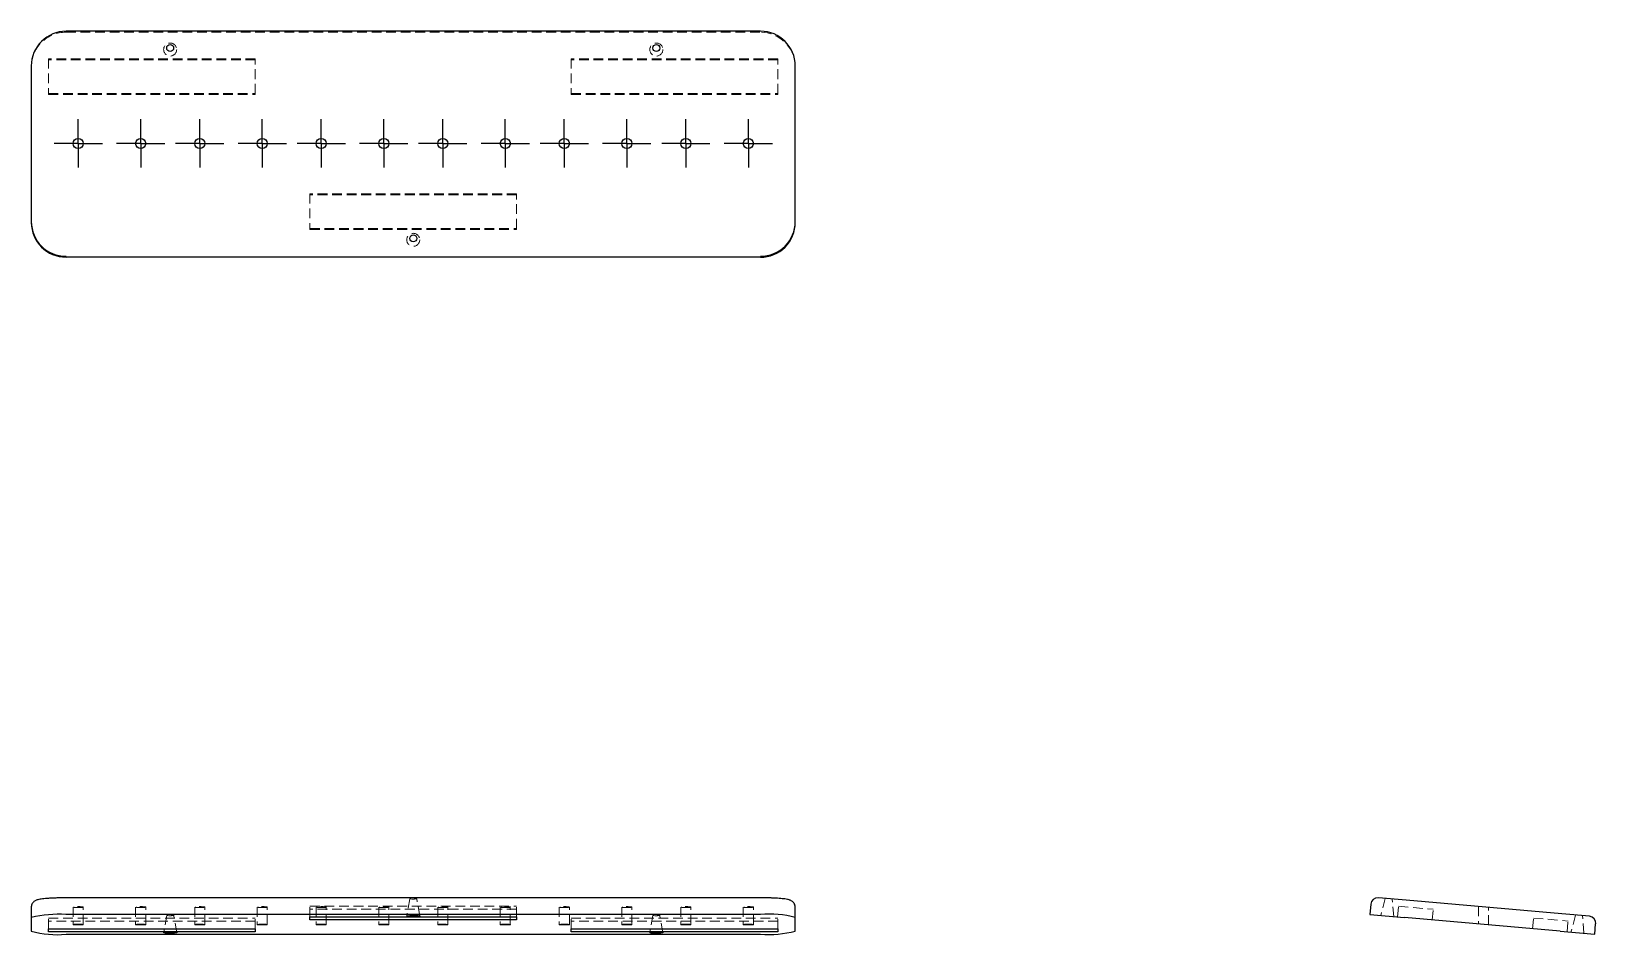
# Model space of a CAD drawing. Header units: millimetres. Extents: x 33 to 238, y 55 to 173.
import ezdxf

# ---------------------------------------------------------------- set-up
doc = ezdxf.new("R2010")
doc.units = ezdxf.units.MM
doc.linetypes.add('HIDDEN', pattern=[1.905, 1.27, -0.635])
doc.layers.add('10', color=7, linetype='Continuous')

# ---------------------------------------------------------------- blocks, each defined once
blk = doc.blocks.new('SW_CENTERMARKSYMBOL_0')
at = {"layer": '10', "color": 0}
for p, q in [((0, 2.5), (0, 3.16)), ((0, 0), (0, 2.5)), ((-2.5, 0), (-3.16, 0)), ((0, 0), (-2.5, 0)), ((0, 0), (0, -2.5)), ((0, 0), (2.5, 0)), ((2.5, 0), (3.16, 0)), ((0, -2.5), (0, -3.16))]:
    blk.add_line(p, q, dxfattribs=at)
blk = doc.blocks.new('SW_CENTERMARKSYMBOL_1')
at = {"layer": '10', "color": 0}
for p, q in [((0, 2.5), (0, 3.16)), ((0, 0), (0, 2.5)), ((-2.5, 0), (-3.16, 0)), ((0, 0), (-2.5, 0)), ((0, 0), (0, -2.5)), ((0, 0), (2.5, 0)), ((2.5, 0), (3.16, 0)), ((0, -2.5), (0, -3.16))]:
    blk.add_line(p, q, dxfattribs=at)
blk = doc.blocks.new('SW_CENTERMARKSYMBOL_2')
at = {"layer": '10', "color": 0}
for p, q in [((0, 2.5), (0, 3.16)), ((0, 0), (0, 2.5)), ((-2.5, 0), (-3.16, 0)), ((0, 0), (-2.5, 0)), ((0, 0), (0, -2.5)), ((0, 0), (2.5, 0)), ((2.5, 0), (3.16, 0)), ((0, -2.5), (0, -3.16))]:
    blk.add_line(p, q, dxfattribs=at)
blk = doc.blocks.new('SW_CENTERMARKSYMBOL_3')
at = {"layer": '10', "color": 0}
for p, q in [((0, 2.5), (0, 3.16)), ((0, 0), (0, 2.5)), ((-2.5, 0), (-3.16, 0)), ((0, 0), (-2.5, 0)), ((0, 0), (0, -2.5)), ((0, 0), (2.5, 0)), ((2.5, 0), (3.16, 0)), ((0, -2.5), (0, -3.16))]:
    blk.add_line(p, q, dxfattribs=at)
blk = doc.blocks.new('SW_CENTERMARKSYMBOL_4')
at = {"layer": '10', "color": 0}
for p, q in [((0, 2.5), (0, 3.16)), ((0, 0), (0, 2.5)), ((-2.5, 0), (-3.16, 0)), ((0, 0), (-2.5, 0)), ((0, 0), (0, -2.5)), ((0, 0), (2.5, 0)), ((2.5, 0), (3.16, 0)), ((0, -2.5), (0, -3.16))]:
    blk.add_line(p, q, dxfattribs=at)
blk = doc.blocks.new('SW_CENTERMARKSYMBOL_5')
at = {"layer": '10', "color": 0}
for p, q in [((0, 2.5), (0, 3.16)), ((0, 0), (0, 2.5)), ((-2.5, 0), (-3.16, 0)), ((0, 0), (-2.5, 0)), ((0, 0), (0, -2.5)), ((0, 0), (2.5, 0)), ((2.5, 0), (3.16, 0)), ((0, -2.5), (0, -3.16))]:
    blk.add_line(p, q, dxfattribs=at)
blk = doc.blocks.new('SW_CENTERMARKSYMBOL_6')
at = {"layer": '10', "color": 0}
for p, q in [((0, 2.5), (0, 3.16)), ((0, 0), (0, 2.5)), ((-2.5, 0), (-3.16, 0)), ((0, 0), (-2.5, 0)), ((0, 0), (0, -2.5)), ((0, 0), (2.5, 0)), ((2.5, 0), (3.16, 0)), ((0, -2.5), (0, -3.16))]:
    blk.add_line(p, q, dxfattribs=at)
blk = doc.blocks.new('SW_CENTERMARKSYMBOL_7')
at = {"layer": '10', "color": 0}
for p, q in [((0, 2.5), (0, 3.16)), ((0, 0), (0, 2.5)), ((-2.5, 0), (-3.16, 0)), ((0, 0), (-2.5, 0)), ((0, 0), (0, -2.5)), ((0, 0), (2.5, 0)), ((2.5, 0), (3.16, 0)), ((0, -2.5), (0, -3.16))]:
    blk.add_line(p, q, dxfattribs=at)
blk = doc.blocks.new('SW_CENTERMARKSYMBOL_8')
at = {"layer": '10', "color": 0}
for p, q in [((0, 2.5), (0, 3.16)), ((0, 0), (0, 2.5)), ((-2.5, 0), (-3.16, 0)), ((0, 0), (-2.5, 0)), ((0, 0), (0, -2.5)), ((0, 0), (2.5, 0)), ((2.5, 0), (3.16, 0)), ((0, -2.5), (0, -3.16))]:
    blk.add_line(p, q, dxfattribs=at)
blk = doc.blocks.new('SW_CENTERMARKSYMBOL_9')
at = {"layer": '10', "color": 0}
for p, q in [((0, 2.5), (0, 3.16)), ((0, 0), (0, 2.5)), ((-2.5, 0), (-3.16, 0)), ((0, 0), (-2.5, 0)), ((0, 0), (0, -2.5)), ((0, 0), (2.5, 0)), ((2.5, 0), (3.16, 0)), ((0, -2.5), (0, -3.16))]:
    blk.add_line(p, q, dxfattribs=at)
blk = doc.blocks.new('SW_CENTERMARKSYMBOL_10')
at = {"layer": '10', "color": 0}
for p, q in [((0, 2.5), (0, 3.16)), ((0, 0), (0, 2.5)), ((-2.5, 0), (-3.16, 0)), ((0, 0), (-2.5, 0)), ((0, 0), (0, -2.5)), ((0, 0), (2.5, 0)), ((2.5, 0), (3.16, 0)), ((0, -2.5), (0, -3.16))]:
    blk.add_line(p, q, dxfattribs=at)
blk = doc.blocks.new('SW_CENTERMARKSYMBOL_11')
at = {"layer": '10', "color": 0}
for p, q in [((0, 2.5), (0, 3.16)), ((0, 0), (0, 2.5)), ((-2.5, 0), (-3.16, 0)), ((0, 0), (-2.5, 0)), ((0, 0), (0, -2.5)), ((0, 0), (2.5, 0)), ((2.5, 0), (3.16, 0)), ((0, -2.5), (0, -3.16))]:
    blk.add_line(p, q, dxfattribs=at)

msp = doc.modelspace()

# ---------------------------------------------------------------- linework, layer by layer
at = {"color": 7, "linetype": 'Continuous', "lineweight": 25}
for p, q in [((128.45, 172.78), (37.55, 172.78)), ((33, 168.25), (33, 147.87)), ((133, 147.87), (133, 168.25)), ((33, 147.87), (33, 147.75)), ((133, 147.75), (133, 147.87)), ((128.45, 143.22), (37.55, 143.22)), ((33, 58.16), (33, 56.8)), ((128.45, 59.38), (37.55, 59.38)), ((133, 56.8), (133, 58.16)), ((208.34, 58.55), (208.22, 57.19)), ((212.95, 59.06), (209.33, 59.38)), ((233.33, 57.28), (212.95, 59.06)), ((33, 56.8), (33, 55.01)), ((35.27, 55.33), (62.32, 55.33)), ((35.27, 54.94), (35.27, 55.33)), ((128.45, 57.19), (37.55, 57.19)), ((62.32, 55.33), (62.32, 54.94)), ((69.48, 56.88), (96.52, 56.88)), ((69.48, 56.48), (69.48, 56.88)), ((96.52, 56.48), (69.48, 56.48)), ((96.52, 56.88), (96.52, 56.48)), ((103.68, 54.94), (103.68, 55.33)), ((103.68, 55.33), (130.73, 55.33)), ((130.73, 55.33), (130.73, 54.94)), ((133, 55.01), (133, 56.8)), ((208.22, 57.19), (212.75, 56.8)), ((233.13, 55.01), (212.75, 56.8)), ((236.95, 56.96), (233.33, 57.28)), ((237.66, 54.62), (237.77, 55.98)), ((62.32, 54.94), (35.27, 54.94)), ((37.55, 54.62), (128.45, 54.62)), ((130.73, 54.94), (103.68, 54.94)), ((233.13, 55.01), (237.66, 54.62))]:
    msp.add_line(p, q, dxfattribs=at)
at = {"color": 7, "linetype": 'HIDDEN', "lineweight": 18}
for p, q in [((37.55, 172.78), (37.55, 172.77)), ((37.55, 172.66), (128.45, 172.66)), ((128.45, 172.78), (128.45, 172.77)), ((35.27, 169.16), (35.27, 164.63)), ((62.32, 169.16), (35.27, 169.16)), ((62.32, 169.03), (35.27, 169.03)), ((62.32, 164.63), (62.32, 169.16)), ((103.68, 169.16), (103.68, 164.63)), ((130.73, 169.16), (103.68, 169.16)), ((130.73, 169.03), (103.68, 169.03)), ((130.73, 164.63), (130.73, 169.16)), ((35.27, 164.5), (35.27, 164.63)), ((35.27, 164.63), (62.32, 164.63)), ((35.27, 164.5), (62.32, 164.5)), ((62.32, 164.5), (62.32, 164.63)), ((103.68, 164.5), (103.68, 164.63)), ((103.68, 164.63), (130.73, 164.63)), ((103.68, 164.5), (130.73, 164.5)), ((130.73, 164.5), (130.73, 164.63)), ((69.48, 151.5), (69.48, 146.97)), ((96.52, 151.5), (69.48, 151.5)), ((96.52, 151.37), (69.48, 151.37)), ((96.52, 146.97), (96.52, 151.5)), ((69.48, 146.84), (69.48, 146.97)), ((69.48, 146.97), (96.52, 146.97)), ((69.48, 146.84), (96.52, 146.84)), ((96.52, 146.84), (96.52, 146.97)), ((37.55, 59.38), (37.55, 59.38)), ((38.48, 58.17), (38.48, 55.89)), ((39.8, 55.89), (39.8, 58.17)), ((46.66, 58.17), (46.66, 55.89)), ((47.98, 55.89), (47.98, 58.17)), ((54.39, 58.17), (54.39, 55.89)), ((55.7, 55.89), (55.7, 58.17)), ((62.57, 58.17), (62.57, 55.89)), ((63.89, 55.89), (63.89, 58.17)), ((69.48, 56.88), (69.48, 58.28)), ((69.48, 58.28), (96.52, 58.28)), ((96.52, 57.88), (69.48, 57.88)), ((70.3, 58.17), (70.3, 55.89)), ((71.61, 55.89), (71.61, 58.17)), ((78.48, 58.17), (78.48, 55.89)), ((79.79, 55.89), (79.79, 58.17)), ((82.55, 59.26), (82.14, 57)), ((83.86, 57), (83.45, 59.26)), ((86.2, 58.17), (86.2, 55.89)), ((87.52, 55.89), (87.52, 58.17)), ((94.39, 58.17), (94.39, 55.89)), ((95.7, 55.89), (95.7, 58.17)), ((96.52, 56.88), (96.52, 58.28)), ((102.11, 58.17), (102.11, 55.89)), ((103.43, 55.89), (103.43, 58.17)), ((110.3, 58.17), (110.3, 55.89)), ((111.61, 55.89), (111.61, 58.17)), ((118.02, 58.17), (118.02, 55.89)), ((119.34, 55.89), (119.34, 58.17)), ((126.2, 58.17), (126.2, 55.89)), ((127.52, 55.89), (127.52, 58.17)), ((128.45, 59.38), (128.45, 59.38)), ((210.23, 59.3), (209.63, 57.07)), ((211.34, 56.92), (211.14, 59.22)), ((211.84, 56.88), (211.97, 58.28)), ((211.97, 58.28), (216.5, 57.88)), ((216.37, 56.48), (216.5, 57.88)), ((222.44, 58.23), (222.44, 55.95)), ((222.44, 58.23), (222.44, 55.95)), ((222.44, 58.23), (222.44, 55.95)), ((223.76, 55.83), (223.76, 58.12)), ((223.76, 55.83), (223.76, 58.12)), ((223.76, 55.83), (223.76, 58.12)), ((35.27, 55.33), (35.27, 56.74)), ((35.27, 56.74), (62.32, 56.74)), ((62.32, 56.34), (35.27, 56.34)), ((50.73, 57.08), (50.33, 54.82)), ((52.04, 54.82), (51.64, 57.08)), ((62.32, 55.33), (62.32, 56.74)), ((103.68, 55.33), (103.68, 56.74)), ((103.68, 56.74), (130.73, 56.74)), ((130.73, 56.34), (103.68, 56.34)), ((114.36, 57.08), (113.96, 54.82)), ((115.67, 54.82), (115.27, 57.08)), ((130.73, 55.33), (130.73, 56.74)), ((229.5, 55.33), (229.63, 56.74)), ((229.63, 56.74), (234.16, 56.34)), ((234.03, 54.94), (234.16, 56.34)), ((235.14, 57.12), (234.54, 54.89)), ((236.24, 54.74), (236.04, 57.04))]:
    msp.add_line(p, q, dxfattribs=at)
at = {"color": 7, "linetype": 'HIDDEN', "lineweight": 18, "flags": 128}
for points in [[(82.55, 59.26), (82.58, 59.24), (82.68, 59.23), (82.83, 59.22), (83, 59.22), (83.17, 59.22), (83.32, 59.23), (83.42, 59.24), (83.45, 59.26), (83.42, 59.27), (83.32, 59.29), (83.17, 59.3), (83, 59.3), (82.83, 59.3), (82.68, 59.29), (82.58, 59.27), (82.55, 59.26)], [(50.73, 57.08), (50.76, 57.07), (50.86, 57.05), (51.01, 57.04), (51.18, 57.04), (51.36, 57.04), (51.5, 57.05), (51.6, 57.07), (51.64, 57.08), (51.6, 57.1), (51.5, 57.11), (51.36, 57.12), (51.18, 57.12), (51.01, 57.12), (50.86, 57.11), (50.76, 57.1), (50.73, 57.08)], [(114.36, 57.08), (114.4, 57.07), (114.5, 57.05), (114.64, 57.04), (114.82, 57.04), (114.99, 57.04), (115.14, 57.05), (115.24, 57.07), (115.27, 57.08), (115.24, 57.1), (115.14, 57.11), (114.99, 57.12), (114.82, 57.12), (114.64, 57.12), (114.5, 57.11), (114.4, 57.1), (114.36, 57.08)]]:
    msp.add_lwpolyline(points, dxfattribs=at)
at = {"color": 7, "linetype": 'Continuous', "lineweight": 25, "flags": 128}
for points in [[(82.14, 57), (82.19, 57.02), (82.33, 57.04), (82.53, 57.06), (82.79, 57.07), (83.07, 57.07), (83.34, 57.06), (83.58, 57.05), (83.75, 57.03), (83.84, 57.01), (83.84, 56.98), (83.75, 56.96), (83.58, 56.94), (83.34, 56.93), (83.07, 56.92), (82.79, 56.92), (82.53, 56.93), (82.33, 56.95), (82.19, 56.97), (82.14, 57)], [(50.33, 54.82), (50.37, 54.84), (50.51, 54.86), (50.71, 54.88), (50.97, 54.89), (51.25, 54.89), (51.53, 54.88), (51.76, 54.87), (51.93, 54.85), (52.03, 54.83), (52.03, 54.8), (51.93, 54.78), (51.76, 54.76), (51.53, 54.75), (51.25, 54.74), (50.97, 54.74), (50.71, 54.75), (50.51, 54.77), (50.37, 54.79), (50.33, 54.82)], [(113.96, 54.82), (114.01, 54.84), (114.14, 54.86), (114.35, 54.88), (114.61, 54.89), (114.89, 54.89), (115.16, 54.88), (115.4, 54.87), (115.57, 54.85), (115.66, 54.83), (115.66, 54.8), (115.57, 54.78), (115.4, 54.76), (115.16, 54.75), (114.89, 54.74), (114.61, 54.74), (114.35, 54.75), (114.14, 54.77), (114.01, 54.79), (113.96, 54.82)]]:
    msp.add_lwpolyline(points, dxfattribs=at)
at = {"color": 7, "linetype": 'HIDDEN', "lineweight": 18}
for centre in [(51.18, 170.39), (114.82, 170.39), (83, 145.49)]:
    msp.add_circle(centre, 0.853, dxfattribs=at)
at = {"color": 7, "linetype": 'Continuous', "lineweight": 25}
for centre, radius in [((51.18, 170.59), 0.453), ((114.82, 170.59), 0.453), ((39.14, 158.1), 0.659), ((47.32, 158.1), 0.659), ((55.05, 158.1), 0.659), ((63.23, 158.1), 0.659), ((70.95, 158.1), 0.659), ((79.14, 158.1), 0.659), ((86.86, 158.1), 0.659), ((95.05, 158.1), 0.659), ((102.77, 158.1), 0.659), ((110.95, 158.1), 0.659), ((118.68, 158.1), 0.659), ((126.86, 158.1), 0.659), ((83, 145.68), 0.453)]:
    msp.add_circle(centre, radius, dxfattribs=at)
for centre, radius, start, end in [((37.54, 168.24), 4.54, 89.8806, 179.9009), ((128.46, 168.24), 4.54, 0.1198, 90.0987), ((37.54, 147.88), 4.54, 180.1198, 270.0987), ((37.54, 147.76), 4.54, 180.1198, 270.0987), ((128.46, 147.88), 4.54, 269.8806, 359.9009), ((128.46, 147.76), 4.54, 269.8806, 359.9009), ((209.25, 58.47), 0.909, 85, 175), ((36.52, 42.63), 14.6, 85.9901, 103.972), ((129.69, 45.08), 12.17, 74.2158, 95.822), ((236.87, 56.06), 0.909, 355, 85), ((36.31, 66.73), 12.17, 254.2158, 275.822), ((129.48, 69.18), 14.6, 265.9901, 283.972)]:
    msp.add_arc(centre, radius, start, end, dxfattribs=at)
at = {"color": 7, "linetype": 'HIDDEN', "lineweight": 18}
for centre, start, end in [((37.54, 168.12), 89.8806, 179.9009), ((128.46, 168.12), 0.1198, 90.0987)]:
    msp.add_arc(centre, 4.54, start, end, dxfattribs=at)
for centre in [(39.14, 58.17), (47.32, 58.17), (55.05, 58.17), (63.23, 58.17), (70.95, 58.17), (79.14, 58.17), (86.86, 58.17), (95.05, 58.17), (102.77, 58.17), (110.95, 58.17), (118.68, 58.17), (126.86, 58.17)]:
    msp.add_ellipse(centre, major_axis=(0.659, 0), ratio=0.087489, dxfattribs=at)
at = {"color": 7, "linetype": 'Continuous', "lineweight": 25}
for centre in [(39.14, 55.89), (47.32, 55.89), (55.05, 55.89), (63.23, 55.89), (70.95, 55.89), (79.14, 55.89), (86.86, 55.89), (95.05, 55.89), (102.77, 55.89), (110.95, 55.89), (118.68, 55.89), (126.86, 55.89)]:
    msp.add_ellipse(centre, major_axis=(0.659, 0), ratio=0.087489, dxfattribs=at)
for points, knots in [([(37.55, 59.38), (37.45, 59.38), (37.18, 59.38), (36.73, 59.37), (36.21, 59.36), (35.72, 59.34), (35.26, 59.31), (34.84, 59.28), (34.46, 59.24), (34.13, 59.2), (33.88, 59.14), (33.68, 59.08), (33.51, 59), (33.35, 58.9), (33.19, 58.74), (33.07, 58.54), (33.01, 58.33), (33, 58.2), (33, 58.16)], [0, 0, 0, 0, 0.0429222, 0.1246952, 0.2065996, 0.2887138, 0.3712193, 0.4544179, 0.5388958, 0.626019, 0.7200599, 0.7801595, 0.8224092, 0.8599329, 0.8978418, 0.9369754, 0.9768907, 1, 1, 1, 1]), ([(133, 58.16), (132.99, 58.24), (132.98, 58.41), (132.88, 58.62), (132.76, 58.79), (132.62, 58.92), (132.48, 59.01), (132.33, 59.07), (132.17, 59.13), (131.96, 59.18), (131.67, 59.23), (131.31, 59.27), (130.91, 59.3), (130.45, 59.33), (129.96, 59.36), (129.45, 59.37), (128.94, 59.38), (128.61, 59.38), (128.45, 59.38)], [0, 0, 0, 0, 0.041039, 0.079165, 0.114315, 0.148088, 0.182486, 0.220453, 0.268041, 0.338785, 0.427664, 0.51066, 0.59806, 0.682453, 0.765497, 0.847868, 0.929887, 1, 1, 1, 1])]:
    msp.add_open_spline(points, degree=3, knots=knots, dxfattribs=at)

# ---------------------------------------------------------------- block references
at = {"layer": '10'}
for name, p in [('SW_CENTERMARKSYMBOL_0', (39.14, 158.1)), ('SW_CENTERMARKSYMBOL_6', (47.32, 158.1)), ('SW_CENTERMARKSYMBOL_11', (55.05, 158.1)), ('SW_CENTERMARKSYMBOL_5', (63.23, 158.1)), ('SW_CENTERMARKSYMBOL_1', (70.95, 158.1)), ('SW_CENTERMARKSYMBOL_7', (79.14, 158.1)), ('SW_CENTERMARKSYMBOL_10', (86.86, 158.1)), ('SW_CENTERMARKSYMBOL_4', (95.05, 158.1)), ('SW_CENTERMARKSYMBOL_2', (102.77, 158.1)), ('SW_CENTERMARKSYMBOL_8', (110.95, 158.1)), ('SW_CENTERMARKSYMBOL_9', (118.68, 158.1)), ('SW_CENTERMARKSYMBOL_3', (126.86, 158.1))]:
    msp.add_blockref(name, p, dxfattribs=at)

doc.saveas('drawing.dxf')
